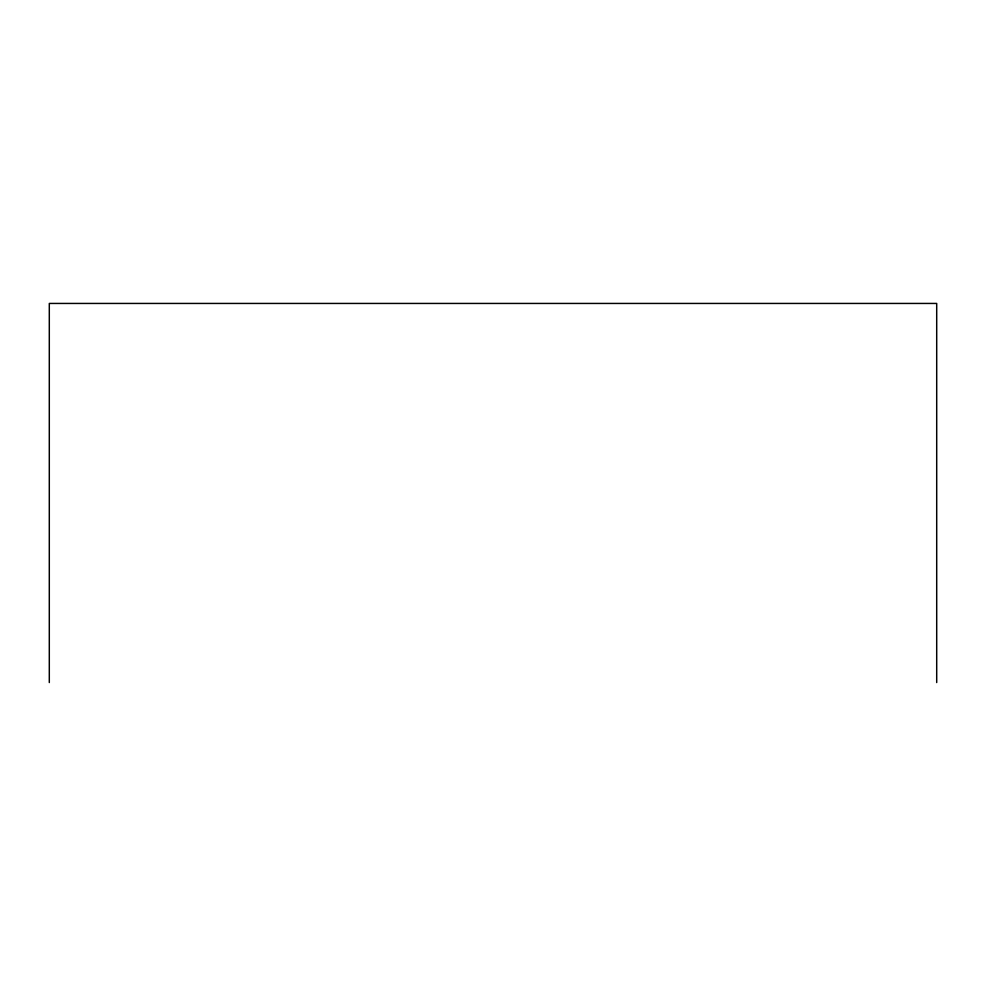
<?xml version="1.0" encoding="UTF-8"?>
<svg xmlns="http://www.w3.org/2000/svg" width="986" height="986" viewBox="0 0 986 986"><rect width="100%" height="100%" fill="white"/><g stroke="black" fill="none" stroke-linecap="round" stroke-linejoin="round"><path stroke-width="1.48" d="M936.7 682.558L936.7 303.441L49.3 303.441L49.3 682.558"/></g></svg>
